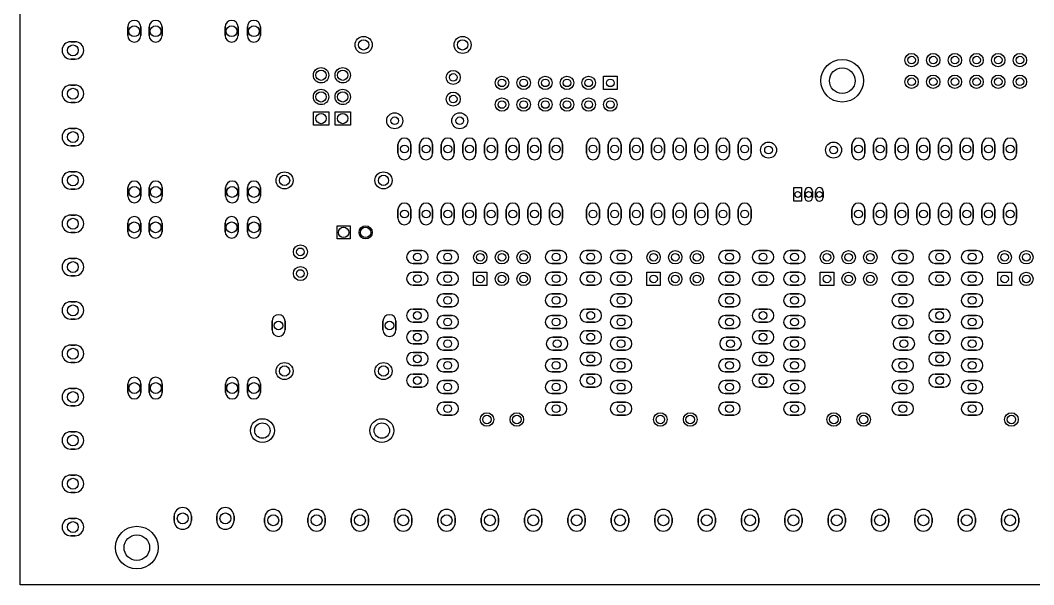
# Model space of a CAD drawing. Extents: x -6343 to 2043, y -501 to 4341.
# Drawn here: x -6343 to -1666, y -501 to 2104 of the extents above; entities that cross this region are included whole.
import ezdxf

# ---------------------------------------------------------------- set-up
doc = ezdxf.new("R2010")
doc.units = 9

msp = doc.modelspace()

# ---------------------------------------------------------------- linework, layer by layer
for points in [[(2042.913, -501.26), (-6342.914, -501.26), (-6342.914, 4341.26), (2042.913, 4341.26), (2042.913, -501.26)], [(-5847.174, 2073.189), (-5847.174, 2033.189)], [(-5787.174, 2073.189), (-5787.174, 2033.189)], [(-5748.184, 2073.189), (-5748.184, 2033.189)], [(-5688.184, 2073.189), (-5688.184, 2033.189)], [(-5397.484, 2073.189), (-5397.484, 2033.189)], [(-5337.484, 2073.189), (-5337.484, 2033.189)], [(-5295.024, 2073.189), (-5295.024, 2033.189)], [(-5235.024, 2073.189), (-5235.024, 2033.189)], [(-6090.004, 2004.999), (-6110.004, 2004.999)], [(-6090.004, 1924.999), (-6110.004, 1924.999)], [(-3589, 1784), (-3651, 1784), (-3651, 1846), (-3589, 1846)], [(-6090.004, 1804.999), (-6110.004, 1804.999)], [(-6090.004, 1724.999), (-6110.004, 1724.999)], [(-4990.433, 1619), (-4990.433, 1681), (-4919.567, 1681), (-4919.567, 1619)], [(-4890.433, 1619), (-4890.433, 1681), (-4819.567, 1681), (-4819.567, 1619)], [(-6090.004, 1604.999), (-6110.004, 1604.999)], [(-6090.004, 1524.999), (-6110.004, 1524.999)], [(-4600.004, 1489.999), (-4600.004, 1529.999)], [(-4540.004, 1489.999), (-4540.004, 1529.999)], [(-4500.004, 1489.999), (-4500.004, 1529.999)], [(-4440.004, 1489.999), (-4440.004, 1529.999)], [(-4400.004, 1489.999), (-4400.004, 1529.999)], [(-4340.004, 1489.999), (-4340.004, 1529.999)], [(-4300.004, 1489.999), (-4300.004, 1529.999)], [(-4240.004, 1489.999), (-4240.004, 1529.999)], [(-4200.004, 1489.999), (-4200.004, 1529.999)], [(-4140.004, 1489.999), (-4140.004, 1529.999)], [(-4100.004, 1489.999), (-4100.004, 1529.999)], [(-4040.004, 1489.999), (-4040.004, 1529.999)], [(-4000.004, 1489.999), (-4000.004, 1529.999)], [(-3940.004, 1489.999), (-3940.004, 1529.999)], [(-3900.004, 1489.999), (-3900.004, 1529.999)], [(-3840.004, 1489.999), (-3840.004, 1529.999)], [(-3730.004, 1489.999), (-3730.004, 1529.999)], [(-3670.004, 1489.999), (-3670.004, 1529.999)], [(-3630.004, 1489.999), (-3630.004, 1529.999)], [(-3570.004, 1489.999), (-3570.004, 1529.999)], [(-3530.004, 1489.999), (-3530.004, 1529.999)], [(-3470.004, 1489.999), (-3470.004, 1529.999)], [(-3430.004, 1489.999), (-3430.004, 1529.999)], [(-3370.004, 1489.999), (-3370.004, 1529.999)], [(-3330.004, 1489.999), (-3330.004, 1529.999)], [(-3270.004, 1489.999), (-3270.004, 1529.999)], [(-3230.004, 1489.999), (-3230.004, 1529.999)], [(-3170.004, 1489.999), (-3170.004, 1529.999)], [(-3130.004, 1489.999), (-3130.004, 1529.999)], [(-3070.004, 1489.999), (-3070.004, 1529.999)], [(-3030.004, 1489.999), (-3030.004, 1529.999)], [(-2970.004, 1489.999), (-2970.004, 1529.999)], [(-2505.004, 1489.999), (-2505.004, 1529.999)], [(-2445.004, 1489.999), (-2445.004, 1529.999)], [(-2405.004, 1489.999), (-2405.004, 1529.999)], [(-2345.004, 1489.999), (-2345.004, 1529.999)], [(-2305.004, 1489.999), (-2305.004, 1529.999)], [(-2245.004, 1489.999), (-2245.004, 1529.999)], [(-2205.004, 1489.999), (-2205.004, 1529.999)], [(-2145.004, 1489.999), (-2145.004, 1529.999)], [(-2105.004, 1489.999), (-2105.004, 1529.999)], [(-2045.004, 1489.999), (-2045.004, 1529.999)], [(-2005.004, 1489.999), (-2005.004, 1529.999)], [(-1945.004, 1489.999), (-1945.004, 1529.999)], [(-1905.004, 1489.999), (-1905.004, 1529.999)], [(-1845.004, 1489.999), (-1845.004, 1529.999)], [(-1805.004, 1489.999), (-1805.004, 1529.999)], [(-1745.004, 1489.999), (-1745.004, 1529.999)], [(-6090.004, 1404.999), (-6110.004, 1404.999)], [(-6090.004, 1324.999), (-6110.004, 1324.999)], [(-5846.454, 1331.579), (-5846.454, 1291.579)], [(-5786.454, 1331.579), (-5786.454, 1291.579)], [(-5747.554, 1331.579), (-5747.554, 1291.579)], [(-5687.554, 1331.579), (-5687.554, 1291.579)], [(-5395.144, 1331.579), (-5395.144, 1291.579)], [(-5335.144, 1331.579), (-5335.144, 1291.579)], [(-5295.024, 1331.579), (-5295.024, 1291.579)], [(-5235.024, 1331.579), (-5235.024, 1291.579)], [(-2772.716, 1331.496), (-2737.283, 1331.496), (-2737.283, 1268.504), (-2772.716, 1268.504)], [(-2722.7105, 1286.2195), (-2722.7105, 1313.7785)], [(-2687.2775, 1286.2195), (-2687.2775, 1313.7785)], [(-2672.7105, 1286.2195), (-2672.7105, 1313.7785)], [(-2637.2775, 1286.2195), (-2637.2775, 1313.7785)], [(-4600.004, 1189.999), (-4600.004, 1229.999)], [(-4540.004, 1189.999), (-4540.004, 1229.999)], [(-4500.004, 1189.999), (-4500.004, 1229.999)], [(-4440.004, 1189.999), (-4440.004, 1229.999)], [(-4400.004, 1189.999), (-4400.004, 1229.999)], [(-4340.004, 1189.999), (-4340.004, 1229.999)], [(-4300.004, 1189.999), (-4300.004, 1229.999)], [(-4240.004, 1189.999), (-4240.004, 1229.999)], [(-4200.004, 1189.999), (-4200.004, 1229.999)], [(-4140.004, 1189.999), (-4140.004, 1229.999)], [(-4100.004, 1189.999), (-4100.004, 1229.999)], [(-4040.004, 1189.999), (-4040.004, 1229.999)], [(-4000.004, 1189.999), (-4000.004, 1229.999)], [(-3940.004, 1189.999), (-3940.004, 1229.999)], [(-3900.004, 1189.999), (-3900.004, 1229.999)], [(-3840.004, 1189.999), (-3840.004, 1229.999)], [(-3730.004, 1189.999), (-3730.004, 1229.999)], [(-3670.004, 1189.999), (-3670.004, 1229.999)], [(-3630.004, 1189.999), (-3630.004, 1229.999)], [(-3570.004, 1189.999), (-3570.004, 1229.999)], [(-3530.004, 1189.999), (-3530.004, 1229.999)], [(-3470.004, 1189.999), (-3470.004, 1229.999)], [(-3430.004, 1189.999), (-3430.004, 1229.999)], [(-3370.004, 1189.999), (-3370.004, 1229.999)], [(-3330.004, 1189.999), (-3330.004, 1229.999)], [(-3270.004, 1189.999), (-3270.004, 1229.999)], [(-3230.004, 1189.999), (-3230.004, 1229.999)], [(-3170.004, 1189.999), (-3170.004, 1229.999)], [(-3130.004, 1189.999), (-3130.004, 1229.999)], [(-3070.004, 1189.999), (-3070.004, 1229.999)], [(-3030.004, 1189.999), (-3030.004, 1229.999)], [(-2970.004, 1189.999), (-2970.004, 1229.999)], [(-2505.004, 1189.999), (-2505.004, 1229.999)], [(-2445.004, 1189.999), (-2445.004, 1229.999)], [(-2405.004, 1189.999), (-2405.004, 1229.999)], [(-2345.004, 1189.999), (-2345.004, 1229.999)], [(-2305.004, 1189.999), (-2305.004, 1229.999)], [(-2245.004, 1189.999), (-2245.004, 1229.999)], [(-2205.004, 1189.999), (-2205.004, 1229.999)], [(-2145.004, 1189.999), (-2145.004, 1229.999)], [(-2105.004, 1189.999), (-2105.004, 1229.999)], [(-2045.004, 1189.999), (-2045.004, 1229.999)], [(-2005.004, 1189.999), (-2005.004, 1229.999)], [(-1945.004, 1189.999), (-1945.004, 1229.999)], [(-1905.004, 1189.999), (-1905.004, 1229.999)], [(-1845.004, 1189.999), (-1845.004, 1229.999)], [(-1805.004, 1189.999), (-1805.004, 1229.999)], [(-1745.004, 1189.999), (-1745.004, 1229.999)], [(-6090.004, 1204.999), (-6110.004, 1204.999)], [(-6090.004, 1124.999), (-6110.004, 1124.999)], [(-5847.174, 1168.189), (-5847.174, 1128.189)], [(-5787.174, 1168.189), (-5787.174, 1128.189)], [(-5748.184, 1168.189), (-5748.184, 1128.189)], [(-5688.184, 1168.189), (-5688.184, 1128.189)], [(-5397.484, 1168.189), (-5397.484, 1128.189)], [(-5337.484, 1168.189), (-5337.484, 1128.189)], [(-5295.024, 1168.189), (-5295.024, 1128.189)], [(-5235.024, 1168.189), (-5235.024, 1128.189)], [(-4881.3, 1155.5), (-4820.3, 1155.5), (-4820.3, 1094.5), (-4881.3, 1094.5)], [(-4490.394, 1041.299), (-4530.394, 1041.299)], [(-4350.394, 1041.299), (-4390.394, 1041.299)], [(-3850.394, 1041.299), (-3890.394, 1041.299)], [(-3690.394, 1041.299), (-3730.394, 1041.299)], [(-3550.394, 1041.299), (-3590.394, 1041.299)], [(-3050.394, 1041.299), (-3090.394, 1041.299)], [(-2895.394, 1041.299), (-2935.394, 1041.299)], [(-2750.394, 1041.299), (-2790.394, 1041.299)], [(-2250.394, 1041.299), (-2290.394, 1041.299)], [(-2080.394, 1041.299), (-2120.394, 1041.299)], [(-1930.394, 1041.299), (-1970.394, 1041.299)], [(-6090.004, 1004.999), (-6110.004, 1004.999)], [(-4490.394, 981.299), (-4530.394, 981.299)], [(-4490.394, 941.299), (-4530.394, 941.299)], [(-4350.394, 981.299), (-4390.394, 981.299)], [(-4350.394, 941.299), (-4390.394, 941.299)], [(-4251.394, 941), (-4189.394, 941), (-4189.394, 879), (-4251.394, 879)], [(-3850.394, 981.299), (-3890.394, 981.299)], [(-3850.394, 941.299), (-3890.394, 941.299)], [(-3690.394, 981.299), (-3730.394, 981.299)], [(-3690.394, 941.299), (-3730.394, 941.299)], [(-3550.394, 981.299), (-3590.394, 981.299)], [(-3550.394, 941.299), (-3590.394, 941.299)], [(-3451.394, 941), (-3389.394, 941), (-3389.394, 879), (-3451.394, 879)], [(-3050.394, 981.299), (-3090.394, 981.299)], [(-3050.394, 941.299), (-3090.394, 941.299)], [(-2895.394, 981.299), (-2935.394, 981.299)], [(-2895.394, 941.299), (-2935.394, 941.299)], [(-2750.394, 981.299), (-2790.394, 981.299)], [(-2750.394, 941.299), (-2790.394, 941.299)], [(-2651.394, 941), (-2589.394, 941), (-2589.394, 879), (-2651.394, 879)], [(-2250.394, 981.299), (-2290.394, 981.299)], [(-2250.394, 941.299), (-2290.394, 941.299)], [(-2080.394, 981.299), (-2120.394, 981.299)], [(-2080.394, 941.299), (-2120.394, 941.299)], [(-1930.394, 981.299), (-1970.394, 981.299)], [(-1930.394, 941.299), (-1970.394, 941.299)], [(-1831.394, 941), (-1769.394, 941), (-1769.394, 879), (-1831.394, 879)], [(-6090.004, 924.999), (-6110.004, 924.999)], [(-4490.394, 881.299), (-4530.394, 881.299)], [(-4350.394, 881.299), (-4390.394, 881.299)], [(-3850.394, 881.299), (-3890.394, 881.299)], [(-3690.394, 881.299), (-3730.394, 881.299)], [(-3550.394, 881.299), (-3590.394, 881.299)], [(-3050.394, 881.299), (-3090.394, 881.299)], [(-2895.394, 881.299), (-2935.394, 881.299)], [(-2750.394, 881.299), (-2790.394, 881.299)], [(-2250.394, 881.299), (-2290.394, 881.299)], [(-2080.394, 881.299), (-2120.394, 881.299)], [(-1930.394, 881.299), (-1970.394, 881.299)], [(-6090.004, 804.999), (-6110.004, 804.999)], [(-4350.394, 841.299), (-4390.394, 841.299)], [(-3850.394, 841.299), (-3890.394, 841.299)], [(-3550.394, 841.299), (-3590.394, 841.299)], [(-3050.394, 841.299), (-3090.394, 841.299)], [(-2750.394, 841.299), (-2790.394, 841.299)], [(-2250.394, 841.299), (-2290.394, 841.299)], [(-1930.394, 841.299), (-1970.394, 841.299)], [(-4490.394, 771.299), (-4530.394, 771.299)], [(-4350.394, 781.299), (-4390.394, 781.299)], [(-3850.394, 781.299), (-3890.394, 781.299)], [(-3690.394, 771.299), (-3730.394, 771.299)], [(-3550.394, 781.299), (-3590.394, 781.299)], [(-3050.394, 781.299), (-3090.394, 781.299)], [(-2895.394, 771.299), (-2935.394, 771.299)], [(-2750.394, 781.299), (-2790.394, 781.299)], [(-2250.394, 781.299), (-2290.394, 781.299)], [(-2080.394, 771.299), (-2120.394, 771.299)], [(-1930.394, 781.299), (-1970.394, 781.299)], [(-6090.004, 724.999), (-6110.004, 724.999)], [(-5180.904, 674.999), (-5180.904, 714.999)], [(-5120.904, 674.999), (-5120.904, 714.999)], [(-4669.094, 674.999), (-4669.094, 714.999)], [(-4609.094, 674.999), (-4609.094, 714.999)], [(-4490.394, 711.299), (-4530.394, 711.299)], [(-4350.394, 741.299), (-4390.394, 741.299)], [(-3850.394, 741.299), (-3890.394, 741.299)], [(-3690.394, 711.299), (-3730.394, 711.299)], [(-3550.394, 741.299), (-3590.394, 741.299)], [(-3050.394, 741.299), (-3090.394, 741.299)], [(-2895.394, 711.299), (-2935.394, 711.299)], [(-2750.394, 741.299), (-2790.394, 741.299)], [(-2250.394, 741.299), (-2290.394, 741.299)], [(-2080.394, 711.299), (-2120.394, 711.299)], [(-1930.394, 741.299), (-1970.394, 741.299)], [(-4490.394, 671.299), (-4530.394, 671.299)], [(-4350.394, 681.299), (-4390.394, 681.299)], [(-3850.394, 681.299), (-3890.394, 681.299)], [(-3690.394, 671.299), (-3730.394, 671.299)], [(-3550.394, 681.299), (-3590.394, 681.299)], [(-3050.394, 681.299), (-3090.394, 681.299)], [(-2895.394, 671.299), (-2935.394, 671.299)], [(-2750.394, 681.299), (-2790.394, 681.299)], [(-2250.394, 681.299), (-2290.394, 681.299)], [(-2080.394, 671.299), (-2120.394, 671.299)], [(-1930.394, 681.299), (-1970.394, 681.299)], [(-4490.394, 611.299), (-4530.394, 611.299)], [(-4350.394, 641.299), (-4390.394, 641.299)], [(-3845.394, 641.299), (-3885.394, 641.299)], [(-3690.394, 611.299), (-3730.394, 611.299)], [(-3550.394, 641.299), (-3590.394, 641.299)], [(-3045.394, 641.299), (-3085.394, 641.299)], [(-2895.394, 611.299), (-2935.394, 611.299)], [(-2750.394, 641.299), (-2790.394, 641.299)], [(-2245.394, 641.299), (-2285.394, 641.299)], [(-2080.394, 611.299), (-2120.394, 611.299)], [(-1930.394, 641.299), (-1970.394, 641.299)], [(-6090.004, 604.999), (-6110.004, 604.999)], [(-4490.394, 571.299), (-4530.394, 571.299)], [(-4350.394, 581.299), (-4390.394, 581.299)], [(-3845.394, 581.299), (-3885.394, 581.299)], [(-3690.394, 571.299), (-3730.394, 571.299)], [(-3550.394, 581.299), (-3590.394, 581.299)], [(-3045.394, 581.299), (-3085.394, 581.299)], [(-2895.394, 571.299), (-2935.394, 571.299)], [(-2750.394, 581.299), (-2790.394, 581.299)], [(-2245.394, 581.299), (-2285.394, 581.299)], [(-2080.394, 571.299), (-2120.394, 571.299)], [(-1930.394, 581.299), (-1970.394, 581.299)], [(-6090.004, 524.999), (-6110.004, 524.999)], [(-4350.394, 541.299), (-4390.394, 541.299)], [(-3850.394, 541.299), (-3890.394, 541.299)], [(-3550.394, 541.299), (-3590.394, 541.299)], [(-3050.394, 541.299), (-3090.394, 541.299)], [(-2750.394, 541.299), (-2790.394, 541.299)], [(-2250.394, 541.299), (-2290.394, 541.299)], [(-1930.394, 541.299), (-1970.394, 541.299)], [(-4490.394, 511.299), (-4530.394, 511.299)], [(-4490.394, 471.299), (-4530.394, 471.299)], [(-4350.394, 481.299), (-4390.394, 481.299)], [(-3850.394, 481.299), (-3890.394, 481.299)], [(-3690.394, 511.299), (-3730.394, 511.299)], [(-3690.394, 471.299), (-3730.394, 471.299)], [(-3550.394, 481.299), (-3590.394, 481.299)], [(-3050.394, 481.299), (-3090.394, 481.299)], [(-2895.394, 511.299), (-2935.394, 511.299)], [(-2895.394, 471.299), (-2935.394, 471.299)], [(-2750.394, 481.299), (-2790.394, 481.299)], [(-2250.394, 481.299), (-2290.394, 481.299)], [(-2080.394, 511.299), (-2120.394, 511.299)], [(-2080.394, 471.299), (-2120.394, 471.299)], [(-1930.394, 481.299), (-1970.394, 481.299)], [(-5846.454, 426.579), (-5846.454, 386.579)], [(-5786.454, 426.579), (-5786.454, 386.579)], [(-5747.554, 426.579), (-5747.554, 386.579)], [(-5687.554, 426.579), (-5687.554, 386.579)], [(-5395.144, 426.579), (-5395.144, 386.579)], [(-5335.144, 426.579), (-5335.144, 386.579)], [(-5295.024, 426.579), (-5295.024, 386.579)], [(-5235.024, 426.579), (-5235.024, 386.579)], [(-4350.394, 441.299), (-4390.394, 441.299)], [(-3850.394, 441.299), (-3890.394, 441.299)], [(-3550.394, 441.299), (-3590.394, 441.299)], [(-3050.394, 441.299), (-3090.394, 441.299)], [(-2750.394, 441.299), (-2790.394, 441.299)], [(-2250.394, 441.299), (-2290.394, 441.299)], [(-1930.394, 441.299), (-1970.394, 441.299)], [(-6090.004, 404.999), (-6110.004, 404.999)], [(-4490.394, 411.299), (-4530.394, 411.299)], [(-4350.394, 381.299), (-4390.394, 381.299)], [(-3850.394, 381.299), (-3890.394, 381.299)], [(-3690.394, 411.299), (-3730.394, 411.299)], [(-3550.394, 381.299), (-3590.394, 381.299)], [(-3050.394, 381.299), (-3090.394, 381.299)], [(-2895.394, 411.299), (-2935.394, 411.299)], [(-2750.394, 381.299), (-2790.394, 381.299)], [(-2250.394, 381.299), (-2290.394, 381.299)], [(-2080.394, 411.299), (-2120.394, 411.299)], [(-1930.394, 381.299), (-1970.394, 381.299)], [(-4350.394, 341.299), (-4390.394, 341.299)], [(-3850.394, 341.299), (-3890.394, 341.299)], [(-3550.394, 341.299), (-3590.394, 341.299)], [(-3050.394, 341.299), (-3090.394, 341.299)], [(-2750.394, 341.299), (-2790.394, 341.299)], [(-2250.394, 341.299), (-2290.394, 341.299)], [(-1930.394, 341.299), (-1970.394, 341.299)], [(-6090.004, 324.999), (-6110.004, 324.999)], [(-4350.394, 281.299), (-4390.394, 281.299)], [(-3850.394, 281.299), (-3890.394, 281.299)], [(-3550.394, 281.299), (-3590.394, 281.299)], [(-3050.394, 281.299), (-3090.394, 281.299)], [(-2750.394, 281.299), (-2790.394, 281.299)], [(-2250.394, 281.299), (-2290.394, 281.299)], [(-1930.394, 281.299), (-1970.394, 281.299)], [(-6090.004, 204.999), (-6110.004, 204.999)], [(-6090.004, 124.999), (-6110.004, 124.999)], [(-6090.004, 4.999), (-6110.004, 4.999)], [(-6090.004, -75.001), (-6110.004, -75.001)], [(-5633.424, -205.001), (-5633.424, -185.001)], [(-5553.424, -205.001), (-5553.424, -185.001)], [(-5436.574, -205.001), (-5436.574, -185.001)], [(-5356.574, -205.001), (-5356.574, -185.001)], [(-6090.004, -195.001), (-6110.004, -195.001)], [(-5215.394, -193.701), (-5215.394, -213.701)], [(-5135.394, -193.701), (-5135.394, -213.701)], [(-5015.394, -193.701), (-5015.394, -213.701)], [(-4935.394, -193.701), (-4935.394, -213.701)], [(-4815.394, -193.701), (-4815.394, -213.701)], [(-4735.394, -193.701), (-4735.394, -213.701)], [(-4615.394, -193.701), (-4615.394, -213.701)], [(-4535.394, -193.701), (-4535.394, -213.701)], [(-4415.394, -193.701), (-4415.394, -213.701)], [(-4335.394, -193.701), (-4335.394, -213.701)], [(-4215.394, -193.701), (-4215.394, -213.701)], [(-4135.394, -193.701), (-4135.394, -213.701)], [(-4015.394, -193.701), (-4015.394, -213.701)], [(-3935.394, -193.701), (-3935.394, -213.701)], [(-3815.394, -193.701), (-3815.394, -213.701)], [(-3735.394, -193.701), (-3735.394, -213.701)], [(-3615.394, -193.701), (-3615.394, -213.701)], [(-3535.394, -193.701), (-3535.394, -213.701)], [(-3415.394, -193.701), (-3415.394, -213.701)], [(-3335.394, -193.701), (-3335.394, -213.701)], [(-3215.394, -193.701), (-3215.394, -213.701)], [(-3135.394, -193.701), (-3135.394, -213.701)], [(-3015.394, -193.701), (-3015.394, -213.701)], [(-2935.394, -193.701), (-2935.394, -213.701)], [(-2815.394, -193.701), (-2815.394, -213.701)], [(-2735.394, -193.701), (-2735.394, -213.701)], [(-2615.394, -193.701), (-2615.394, -213.701)], [(-2535.394, -193.701), (-2535.394, -213.701)], [(-2415.394, -193.701), (-2415.394, -213.701)], [(-2335.394, -193.701), (-2335.394, -213.701)], [(-2215.394, -193.701), (-2215.394, -213.701)], [(-2135.394, -193.701), (-2135.394, -213.701)], [(-2015.394, -193.701), (-2015.394, -213.701)], [(-1935.394, -193.701), (-1935.394, -213.701)], [(-1815.394, -193.701), (-1815.394, -213.701)], [(-1735.394, -193.701), (-1735.394, -213.701)], [(-6090.004, -275.001), (-6110.004, -275.001)]]:
    msp.add_lwpolyline(points, close=True)
for centre, radius in [((-5817.166, 2053.189), 25), ((-5718.181, 2053.189), 25), ((-5367.482, 2053.189), 25), ((-5265.017, 2053.189), 25), ((-4758.344, 1989.999), 39.37), ((-4758.34, 1989.999), 23.622), ((-4301.644, 1989.999), 39.37), ((-4301.648, 1989.999), 23.622), ((-6100, 1965), 25), ((-2550.004, 1824.999), 98.425), ((-2230.004, 1919.999), 31), ((-2230, 1920), 17.5), ((-2130.004, 1919.999), 31), ((-2130, 1920), 17.5), ((-2030.004, 1919.999), 31), ((-2030, 1920), 17.5), ((-1930.004, 1919.999), 31), ((-1930, 1920), 17.5), ((-1830.004, 1919.999), 31), ((-1830, 1920), 17.5), ((-1730.004, 1919.999), 31), ((-1730, 1920), 17.5), ((-4955.004, 1849.999), 35.433), ((-4955, 1850), 23.622), ((-4855.004, 1849.999), 35.433), ((-4855, 1850), 23.622), ((-4345.004, 1839.999), 32.5), ((-2549.984, 1825.004), 59.055), ((-4345, 1840), 17.717), ((-4120.004, 1814.999), 31), ((-4120, 1815), 17.5), ((-4020.004, 1814.999), 31), ((-4020, 1815), 17.5), ((-3920.004, 1814.999), 31), ((-3920, 1815), 17.5), ((-3820.004, 1814.999), 31), ((-3820, 1815), 17.5), ((-3720.004, 1814.999), 31), ((-3720, 1815), 17.5), ((-3620, 1815), 17.5), ((-2230.004, 1819.999), 31), ((-2230, 1820), 17.5), ((-2130.004, 1819.999), 31), ((-2130, 1820), 17.5), ((-2030.004, 1819.999), 31), ((-2030, 1820), 17.5), ((-1930.004, 1819.999), 31), ((-1930, 1820), 17.5), ((-1830.004, 1819.999), 31), ((-1830, 1820), 17.5), ((-1730.004, 1819.999), 31), ((-1730, 1820), 17.5), ((-6100, 1765), 25), ((-4955.004, 1749.999), 35.433), ((-4855.004, 1749.999), 35.433), ((-4955, 1750), 23.622), ((-4855, 1750), 23.622), ((-4345.004, 1739.999), 32.5), ((-4345, 1740), 17.717), ((-4120.004, 1714.999), 31), ((-4120, 1715), 17.5), ((-4020.004, 1714.999), 31), ((-4020, 1715), 17.5), ((-3920.004, 1714.999), 31), ((-3920, 1715), 17.5), ((-3820.004, 1714.999), 31), ((-3820, 1715), 17.5), ((-3720.004, 1714.999), 31), ((-3720, 1715), 17.5), ((-3620.004, 1714.999), 31), ((-3620, 1715), 17.5), ((-4955, 1650), 23.622), ((-4855, 1650), 23.622), ((-4615.004, 1639.999), 37), ((-4615, 1640), 17.7), ((-4315.004, 1639.999), 37), ((-4315, 1640), 17.7), ((-6100, 1565), 25), ((-4570.003, 1510.001), 18), ((-4470.003, 1510.001), 18), ((-4370.003, 1510.001), 18), ((-4270.003, 1510.001), 18), ((-4170.003, 1510.001), 18), ((-4070.003, 1510.001), 18), ((-3970.003, 1510.001), 18), ((-3870.003, 1510.001), 18), ((-3700.003, 1510.001), 18), ((-3600.003, 1510.001), 18), ((-3500.003, 1510.001), 18), ((-3400.003, 1510.001), 18), ((-3300.003, 1510.001), 18), ((-3200.003, 1510.001), 18), ((-3100.003, 1510.001), 18), ((-3000.003, 1510.001), 18), ((-2889.994, 1504.999), 37), ((-2890, 1505), 17.7), ((-2589.994, 1504.999), 37), ((-2590, 1505), 17.7), ((-2475.003, 1510.001), 18), ((-2375.003, 1510.001), 18), ((-2275.003, 1510.001), 18), ((-2175.003, 1510.001), 18), ((-2075.003, 1510.001), 18), ((-1975.003, 1510.001), 18), ((-1875.003, 1510.001), 18), ((-1775.003, 1510.001), 18), ((-5123.344, 1364.999), 39.37), ((-4666.644, 1364.999), 39.37), ((-6100, 1365), 25), ((-5123.34, 1364.999), 23.622), ((-4666.648, 1364.999), 23.622), ((-5816.454, 1311.577), 25), ((-5717.552, 1311.577), 25), ((-5365.142, 1311.577), 25), ((-5265.017, 1311.577), 25), ((-2755, 1300), 13.78), ((-2705, 1300), 13.78), ((-2655, 1300), 13.78), ((-4570.003, 1210.001), 18), ((-4470.003, 1210.001), 18), ((-4370.003, 1210.001), 18), ((-4270.003, 1210.001), 18), ((-4170.003, 1210.001), 18), ((-4070.003, 1210.001), 18), ((-3970.003, 1210.001), 18), ((-3870.003, 1210.001), 18), ((-3700.003, 1210.001), 18), ((-3600.003, 1210.001), 18), ((-3500.003, 1210.001), 18), ((-3400.003, 1210.001), 18), ((-3300.003, 1210.001), 18), ((-3200.003, 1210.001), 18), ((-3100.003, 1210.001), 18), ((-3000.003, 1210.001), 18), ((-2475.003, 1210.001), 18), ((-2375.003, 1210.001), 18), ((-2275.003, 1210.001), 18), ((-2175.003, 1210.001), 18), ((-2075.003, 1210.001), 18), ((-1975.003, 1210.001), 18), ((-1875.003, 1210.001), 18), ((-1775.003, 1210.001), 18), ((-6100, 1165), 25), ((-5817.166, 1148.189), 25), ((-5718.181, 1148.189), 25), ((-5367.482, 1148.189), 25), ((-5265.017, 1148.189), 25), ((-4850.8, 1125), 24), ((-4749.204, 1124.999), 30.5), ((-4749.2, 1125), 24), ((-5050.004, 1034.999), 32.5), ((-5050, 1035), 17.717), ((-4370.394, 1011.299), 18), ((-4220.394, 1009.999), 31), ((-4120.394, 1009.999), 31), ((-4020.394, 1009.999), 31), ((-3870.394, 1011.299), 18), ((-3570.394, 1011.299), 18), ((-3420.394, 1009.999), 31), ((-3320.394, 1009.999), 31), ((-3220.394, 1009.999), 31), ((-3070.394, 1011.299), 18), ((-2770.394, 1011.299), 18), ((-2620.394, 1009.999), 31), ((-2520.394, 1009.999), 31), ((-2420.394, 1009.999), 31), ((-2270.394, 1011.299), 18), ((-1950.394, 1011.299), 18), ((-1800.394, 1009.999), 31), ((-1700.394, 1009.999), 31), ((-6100, 965), 25), ((-4510.394, 1011.299), 17.5), ((-4220.394, 1010), 17.5), ((-4120.394, 1010), 17.5), ((-4020.394, 1010), 17.5), ((-3710.394, 1011.299), 17.5), ((-3420.394, 1010), 17.5), ((-3320.394, 1010), 17.5), ((-3220.394, 1010), 17.5), ((-2915.394, 1011.299), 17.5), ((-2620.394, 1010), 17.5), ((-2520.394, 1010), 17.5), ((-2420.394, 1010), 17.5), ((-2100.394, 1011.299), 17.5), ((-1800.394, 1010), 17.5), ((-1700.394, 1010), 17.5), ((-5050.004, 934.999), 32.5), ((-5050, 935), 17.717), ((-4120.394, 909.999), 31), ((-4020.394, 909.999), 31), ((-3320.394, 909.999), 31), ((-3220.394, 909.999), 31), ((-2520.394, 909.999), 31), ((-2420.394, 909.999), 31), ((-1700.394, 909.999), 31), ((-4510.394, 911.299), 17.5), ((-4370.394, 911.299), 18), ((-4220.394, 910), 17.5), ((-4120.394, 910), 17.5), ((-4020.394, 910), 17.5), ((-3870.394, 911.299), 18), ((-3710.394, 911.299), 17.5), ((-3570.394, 911.299), 18), ((-3420.394, 910), 17.5), ((-3320.394, 910), 17.5), ((-3220.394, 910), 17.5), ((-3070.394, 911.299), 18), ((-2915.394, 911.299), 17.5), ((-2770.394, 911.299), 18), ((-2620.394, 910), 17.5), ((-2520.394, 910), 17.5), ((-2420.394, 910), 17.5), ((-2270.394, 911.299), 18), ((-2100.394, 911.299), 17.5), ((-1950.394, 911.299), 18), ((-1800.394, 910), 17.5), ((-1700.394, 910), 17.5), ((-4370.394, 811.299), 18), ((-3870.394, 811.299), 18), ((-3570.394, 811.299), 18), ((-3070.394, 811.299), 18), ((-2770.394, 811.299), 18), ((-2270.394, 811.299), 18), ((-1950.394, 811.299), 18), ((-6100, 764.992), 25), ((-4510.394, 741.299), 18), ((-3710.394, 741.299), 18), ((-2915.394, 741.299), 18), ((-2100.394, 741.299), 18), ((-5150.905, 695), 20), ((-4639.095, 695), 20), ((-4370.394, 711.299), 18), ((-3870.394, 711.299), 18), ((-3570.394, 711.299), 18), ((-3070.394, 711.299), 18), ((-2770.394, 711.299), 18), ((-2270.394, 711.299), 18), ((-1950.394, 711.299), 18), ((-4510.394, 641.299), 18), ((-3710.394, 641.299), 18), ((-2915.394, 641.299), 18), ((-2100.394, 641.299), 18), ((-4370.394, 611.299), 18), ((-3865.394, 611.299), 18), ((-3570.394, 611.299), 18), ((-3065.394, 611.299), 18), ((-2770.394, 611.299), 18), ((-2265.394, 611.299), 18), ((-1950.394, 611.299), 18), ((-6100, 564.992), 25), ((-5123.344, 484.999), 39.37), ((-4666.644, 484.999), 39.37), ((-4510.394, 541.299), 18), ((-4370.394, 511.299), 18), ((-3870.394, 511.299), 18), ((-3710.394, 541.299), 18), ((-3570.394, 511.299), 18), ((-3070.394, 511.299), 18), ((-2915.394, 541.299), 18), ((-2770.394, 511.299), 18), ((-2270.394, 511.299), 18), ((-2100.394, 541.299), 18), ((-1950.394, 511.299), 18), ((-5123.34, 484.999), 23.622), ((-4666.648, 484.999), 23.622), ((-5816.454, 406.577), 25), ((-5717.552, 406.577), 25), ((-5365.142, 406.577), 25), ((-5265.017, 406.577), 25), ((-4510.394, 441.299), 18), ((-4370.394, 411.299), 18), ((-3870.394, 411.299), 18), ((-3710.394, 441.299), 18), ((-3570.394, 411.299), 18), ((-3070.394, 411.299), 18), ((-2915.394, 441.299), 18), ((-2770.394, 411.299), 18), ((-2270.394, 411.299), 18), ((-2100.394, 441.299), 18), ((-1950.394, 411.299), 18), ((-6100, 364.992), 25), ((-4370.394, 311.299), 18), ((-3870.394, 311.299), 18), ((-3570.394, 311.299), 18), ((-3070.394, 311.299), 18), ((-2770.394, 311.299), 18), ((-2270.394, 311.299), 18), ((-1950.394, 311.299), 18), ((-4189.294, 261.299), 31.496), ((-4189.294, 261.299), 19.685), ((-4051.494, 261.299), 31.496), ((-4051.494, 261.299), 19.685), ((-3389.294, 261.299), 31.496), ((-3389.294, 261.299), 19.685), ((-3251.494, 261.299), 31.496), ((-3251.494, 261.299), 19.685), ((-2588.904, 261.299), 31.496), ((-2588.9, 261.299), 19.685), ((-2451.104, 261.299), 31.496), ((-2451.1, 261.299), 19.685), ((-1769.294, 261.299), 31.496), ((-1769.294, 261.299), 19.685), ((-5225.594, 209.999), 55.118), ((-5225.583, 210), 35.433), ((-4674.414, 209.999), 55.118), ((-4674.417, 210), 35.433), ((-6100, 164.995), 25), ((-6100, -35.005), 25), ((-5593.42, -195), 25), ((-5396.57, -195), 25), ((-5175.39, -203.7), 25), ((-4975.39, -203.7), 25), ((-4775.39, -203.7), 25), ((-4575.39, -203.7), 25), ((-4375.39, -203.7), 25), ((-4175.39, -203.7), 25), ((-3975.39, -203.7), 25), ((-3775.39, -203.7), 25), ((-3575.39, -203.7), 25), ((-3375.39, -203.7), 25), ((-3175.39, -203.7), 25), ((-2975.39, -203.7), 25), ((-2775.39, -203.7), 25), ((-2575.39, -203.7), 25), ((-2375.39, -203.7), 25), ((-2175.39, -203.7), 25), ((-1975.39, -203.7), 25), ((-1775.39, -203.7), 25), ((-6100, -235.005), 25), ((-5805.004, -330.001), 98.425), ((-5804.98, -329.996), 59.055)]:
    msp.add_circle(centre, radius)
for centre, radius, start, end in [((-5817.174, 2073.189), 30, 360, 180), ((-5718.184, 2073.189), 30, 360, 180), ((-5367.484, 2073.189), 30, 360, 180), ((-5265.024, 2073.189), 30, 360, 180), ((-5817.174, 2033.189), 30, 180, 360), ((-5718.184, 2033.189), 30, 180, 360), ((-5367.484, 2033.189), 30, 180, 360), ((-5265.024, 2033.189), 30, 180, 360), ((-6110.004, 1964.999), 40, 90, 270), ((-6090.004, 1964.999), 40, 270, 90), ((-6110.004, 1764.999), 40, 90, 270), ((-6090.004, 1764.999), 40, 270, 90), ((-6110.004, 1564.999), 40, 90, 270), ((-6090.004, 1564.999), 40, 270, 90), ((-4570.004, 1529.999), 30, 360, 540), ((-4470.004, 1529.999), 30, 360, 540), ((-4370.004, 1529.999), 30, 360, 540), ((-4270.004, 1529.999), 30, 360, 540), ((-4170.004, 1529.999), 30, 360, 540), ((-4070.004, 1529.999), 30, 360, 540), ((-3970.004, 1529.999), 30, 360, 540), ((-3870.004, 1529.999), 30, 360, 540), ((-3700.004, 1529.999), 30, 360, 540), ((-3600.004, 1529.999), 30, 360, 540), ((-3500.004, 1529.999), 30, 360, 540), ((-3400.004, 1529.999), 30, 360, 540), ((-3300.004, 1529.999), 30, 360, 540), ((-3200.004, 1529.999), 30, 360, 540), ((-3100.004, 1529.999), 30, 360, 540), ((-3000.004, 1529.999), 30, 360, 540), ((-2475.004, 1529.999), 30, 360, 540), ((-2375.004, 1529.999), 30, 360, 540), ((-2275.004, 1529.999), 30, 360, 540), ((-2175.004, 1529.999), 30, 360, 540), ((-2075.004, 1529.999), 30, 360, 540), ((-1975.004, 1529.999), 30, 360, 540), ((-1875.004, 1529.999), 30, 360, 540), ((-1775.004, 1529.999), 30, 360, 540), ((-4570.004, 1489.999), 30, 540, 360), ((-4470.004, 1489.999), 30, 540, 360), ((-4370.004, 1489.999), 30, 540, 360), ((-4270.004, 1489.999), 30, 540, 360), ((-4170.004, 1489.999), 30, 540, 360), ((-4070.004, 1489.999), 30, 540, 360), ((-3970.004, 1489.999), 30, 540, 360), ((-3870.004, 1489.999), 30, 540, 360), ((-3700.004, 1489.999), 30, 540, 360), ((-3600.004, 1489.999), 30, 540, 360), ((-3500.004, 1489.999), 30, 540, 360), ((-3400.004, 1489.999), 30, 540, 360), ((-3300.004, 1489.999), 30, 540, 360), ((-3200.004, 1489.999), 30, 540, 360), ((-3100.004, 1489.999), 30, 540, 360), ((-3000.004, 1489.999), 30, 540, 360), ((-2475.004, 1489.999), 30, 540, 360), ((-2375.004, 1489.999), 30, 540, 360), ((-2275.004, 1489.999), 30, 540, 360), ((-2175.004, 1489.999), 30, 540, 360), ((-2075.004, 1489.999), 30, 540, 360), ((-1975.004, 1489.999), 30, 540, 360), ((-1875.004, 1489.999), 30, 540, 360), ((-1775.004, 1489.999), 30, 540, 360), ((-6110.004, 1364.999), 40, 90, 270), ((-6090.004, 1364.999), 40, 270, 90), ((-5816.454, 1331.579), 30, 360, 180), ((-5717.554, 1331.579), 30, 360, 180), ((-5365.144, 1331.579), 30, 360, 180), ((-5265.024, 1331.579), 30, 360, 180), ((-2704.994, 1313.7785), 17.7165, 0, 180), ((-2654.994, 1313.7785), 17.7165, 0, 180), ((-5816.454, 1291.579), 30, 180, 360), ((-5717.554, 1291.579), 30, 180, 360), ((-5365.144, 1291.579), 30, 180, 360), ((-5265.024, 1291.579), 30, 180, 360), ((-2704.994, 1286.2195), 17.7165, 180, 0), ((-2654.994, 1286.2195), 17.7165, 180, 0), ((-4570.004, 1229.999), 30, 360, 540), ((-4470.004, 1229.999), 30, 360, 540), ((-4370.004, 1229.999), 30, 360, 540), ((-4270.004, 1229.999), 30, 360, 540), ((-4170.004, 1229.999), 30, 360, 540), ((-4070.004, 1229.999), 30, 360, 540), ((-3970.004, 1229.999), 30, 360, 540), ((-3870.004, 1229.999), 30, 360, 540), ((-3700.004, 1229.999), 30, 360, 540), ((-3600.004, 1229.999), 30, 360, 540), ((-3500.004, 1229.999), 30, 360, 540), ((-3400.004, 1229.999), 30, 360, 540), ((-3300.004, 1229.999), 30, 360, 540), ((-3200.004, 1229.999), 30, 360, 540), ((-3100.004, 1229.999), 30, 360, 540), ((-3000.004, 1229.999), 30, 360, 540), ((-2475.004, 1229.999), 30, 360, 540), ((-2375.004, 1229.999), 30, 360, 540), ((-2275.004, 1229.999), 30, 360, 540), ((-2175.004, 1229.999), 30, 360, 540), ((-2075.004, 1229.999), 30, 360, 540), ((-1975.004, 1229.999), 30, 360, 540), ((-1875.004, 1229.999), 30, 360, 540), ((-1775.004, 1229.999), 30, 360, 540), ((-6110.004, 1164.999), 40, 90, 270), ((-6090.004, 1164.999), 40, 270, 90), ((-5817.174, 1168.189), 30, 360, 180), ((-5718.184, 1168.189), 30, 360, 180), ((-5367.484, 1168.189), 30, 360, 180), ((-5265.024, 1168.189), 30, 360, 180), ((-4570.004, 1189.999), 30, 540, 360), ((-4470.004, 1189.999), 30, 540, 360), ((-4370.004, 1189.999), 30, 540, 360), ((-4270.004, 1189.999), 30, 540, 360), ((-4170.004, 1189.999), 30, 540, 360), ((-4070.004, 1189.999), 30, 540, 360), ((-3970.004, 1189.999), 30, 540, 360), ((-3870.004, 1189.999), 30, 540, 360), ((-3700.004, 1189.999), 30, 540, 360), ((-3600.004, 1189.999), 30, 540, 360), ((-3500.004, 1189.999), 30, 540, 360), ((-3400.004, 1189.999), 30, 540, 360), ((-3300.004, 1189.999), 30, 540, 360), ((-3200.004, 1189.999), 30, 540, 360), ((-3100.004, 1189.999), 30, 540, 360), ((-3000.004, 1189.999), 30, 540, 360), ((-2475.004, 1189.999), 30, 540, 360), ((-2375.004, 1189.999), 30, 540, 360), ((-2275.004, 1189.999), 30, 540, 360), ((-2175.004, 1189.999), 30, 540, 360), ((-2075.004, 1189.999), 30, 540, 360), ((-1975.004, 1189.999), 30, 540, 360), ((-1875.004, 1189.999), 30, 540, 360), ((-1775.004, 1189.999), 30, 540, 360), ((-5817.174, 1128.189), 30, 180, 360), ((-5718.184, 1128.189), 30, 180, 360), ((-5367.484, 1128.189), 30, 180, 360), ((-5265.024, 1128.189), 30, 180, 360), ((-4530.394, 1011.299), 30, 90, 270), ((-4490.394, 1011.299), 30, 270, 90), ((-4390.394, 1011.299), 30, 90, 270), ((-4350.394, 1011.299), 30, 270, 90), ((-3890.394, 1011.299), 30, 90, 270), ((-3850.394, 1011.299), 30, 270, 90), ((-3730.394, 1011.299), 30, 90, 270), ((-3690.394, 1011.299), 30, 270, 90), ((-3590.394, 1011.299), 30, 90, 270), ((-3550.394, 1011.299), 30, 270, 90), ((-3090.394, 1011.299), 30, 90, 270), ((-3050.394, 1011.299), 30, 270, 90), ((-2935.394, 1011.299), 30, 90, 270), ((-2895.394, 1011.299), 30, 270, 90), ((-2790.394, 1011.299), 30, 90, 270), ((-2750.394, 1011.299), 30, 270, 90), ((-2290.394, 1011.299), 30, 90, 270), ((-2250.394, 1011.299), 30, 270, 90), ((-2120.394, 1011.299), 30, 90, 270), ((-2080.394, 1011.299), 30, 270, 90), ((-1970.394, 1011.299), 30, 90, 270), ((-1930.394, 1011.299), 30, 270, 90), ((-6110.004, 964.999), 40, 90, 270), ((-6090.004, 964.999), 40, 270, 90), ((-4530.394, 911.299), 30, 90, 270), ((-4490.394, 911.299), 30, 270, 90), ((-4390.394, 911.299), 30, 90, 270), ((-4350.394, 911.299), 30, 270, 90), ((-3890.394, 911.299), 30, 90, 270), ((-3850.394, 911.299), 30, 270, 90), ((-3730.394, 911.299), 30, 90, 270), ((-3690.394, 911.299), 30, 270, 90), ((-3590.394, 911.299), 30, 90, 270), ((-3550.394, 911.299), 30, 270, 90), ((-3090.394, 911.299), 30, 90, 270), ((-3050.394, 911.299), 30, 270, 90), ((-2935.394, 911.299), 30, 90, 270), ((-2895.394, 911.299), 30, 270, 90), ((-2790.394, 911.299), 30, 90, 270), ((-2750.394, 911.299), 30, 270, 90), ((-2290.394, 911.299), 30, 90, 270), ((-2250.394, 911.299), 30, 270, 90), ((-2120.394, 911.299), 30, 90, 270), ((-2080.394, 911.299), 30, 270, 90), ((-1970.394, 911.299), 30, 90, 270), ((-1930.394, 911.299), 30, 270, 90), ((-6110.004, 764.999), 40, 90, 270), ((-6090.004, 764.999), 40, 270, 90), ((-4390.394, 811.299), 30, 90, 270), ((-4350.394, 811.299), 30, 270, 90), ((-3890.394, 811.299), 30, 90, 270), ((-3850.394, 811.299), 30, 270, 90), ((-3590.394, 811.299), 30, 90, 270), ((-3550.394, 811.299), 30, 270, 90), ((-3090.394, 811.299), 30, 90, 270), ((-3050.394, 811.299), 30, 270, 90), ((-2790.394, 811.299), 30, 90, 270), ((-2750.394, 811.299), 30, 270, 90), ((-2290.394, 811.299), 30, 90, 270), ((-2250.394, 811.299), 30, 270, 90), ((-1970.394, 811.299), 30, 90, 270), ((-1930.394, 811.299), 30, 270, 90), ((-4530.394, 741.299), 30, 90, 270), ((-4490.394, 741.299), 30, 270, 90), ((-3730.394, 741.299), 30, 90, 270), ((-3690.394, 741.299), 30, 270, 90), ((-2935.394, 741.299), 30, 90, 270), ((-2895.394, 741.299), 30, 270, 90), ((-2120.394, 741.299), 30, 90, 270), ((-2080.394, 741.299), 30, 270, 90), ((-5150.904, 714.999), 30, 0, 180), ((-4639.094, 714.999), 30, 0, 180), ((-4390.394, 711.299), 30, 90, 270), ((-4350.394, 711.299), 30, 270, 90), ((-3890.394, 711.299), 30, 90, 270), ((-3850.394, 711.299), 30, 270, 90), ((-3590.394, 711.299), 30, 90, 270), ((-3550.394, 711.299), 30, 270, 90), ((-3090.394, 711.299), 30, 90, 270), ((-3050.394, 711.299), 30, 270, 90), ((-2790.394, 711.299), 30, 90, 270), ((-2750.394, 711.299), 30, 270, 90), ((-2290.394, 711.299), 30, 90, 270), ((-2250.394, 711.299), 30, 270, 90), ((-1970.394, 711.299), 30, 90, 270), ((-1930.394, 711.299), 30, 270, 90), ((-5150.904, 674.999), 30, 180, 0), ((-4639.094, 674.999), 30, 180, 0), ((-4530.394, 641.299), 30, 90, 270), ((-4490.394, 641.299), 30, 270, 90), ((-3730.394, 641.299), 30, 90, 270), ((-3690.394, 641.299), 30, 270, 90), ((-2935.394, 641.299), 30, 90, 270), ((-2895.394, 641.299), 30, 270, 90), ((-2120.394, 641.299), 30, 90, 270), ((-2080.394, 641.299), 30, 270, 90), ((-4390.394, 611.299), 30, 90, 270), ((-4350.394, 611.299), 30, 270, 90), ((-3885.394, 611.299), 30, 90, 270), ((-3845.394, 611.299), 30, 270, 90), ((-3590.394, 611.299), 30, 90, 270), ((-3550.394, 611.299), 30, 270, 90), ((-3085.394, 611.299), 30, 90, 270), ((-3045.394, 611.299), 30, 270, 90), ((-2790.394, 611.299), 30, 90, 270), ((-2750.394, 611.299), 30, 270, 90), ((-2285.394, 611.299), 30, 90, 270), ((-2245.394, 611.299), 30, 270, 90), ((-1970.394, 611.299), 30, 90, 270), ((-1930.394, 611.299), 30, 270, 90), ((-6110.004, 564.999), 40, 90, 270), ((-6090.004, 564.999), 40, 270, 90), ((-4530.394, 541.299), 30, 90, 270), ((-4490.394, 541.299), 30, 270, 90), ((-3730.394, 541.299), 30, 90, 270), ((-3690.394, 541.299), 30, 270, 90), ((-2935.394, 541.299), 30, 90, 270), ((-2895.394, 541.299), 30, 270, 90), ((-2120.394, 541.299), 30, 90, 270), ((-2080.394, 541.299), 30, 270, 90), ((-4390.394, 511.299), 30, 90, 270), ((-4350.394, 511.299), 30, 270, 90), ((-3890.394, 511.299), 30, 90, 270), ((-3850.394, 511.299), 30, 270, 90), ((-3590.394, 511.299), 30, 90, 270), ((-3550.394, 511.299), 30, 270, 90), ((-3090.394, 511.299), 30, 90, 270), ((-3050.394, 511.299), 30, 270, 90), ((-2790.394, 511.299), 30, 90, 270), ((-2750.394, 511.299), 30, 270, 90), ((-2290.394, 511.299), 30, 90, 270), ((-2250.394, 511.299), 30, 270, 90), ((-1970.394, 511.299), 30, 90, 270), ((-1930.394, 511.299), 30, 270, 90), ((-4530.394, 441.299), 30, 90, 270), ((-4490.394, 441.299), 30, 270, 90), ((-3730.394, 441.299), 30, 90, 270), ((-3690.394, 441.299), 30, 270, 90), ((-2935.394, 441.299), 30, 90, 270), ((-2895.394, 441.299), 30, 270, 90), ((-2120.394, 441.299), 30, 90, 270), ((-2080.394, 441.299), 30, 270, 90), ((-5816.454, 426.579), 30, 360, 180), ((-5717.554, 426.579), 30, 360, 180), ((-5365.144, 426.579), 30, 360, 180), ((-5265.024, 426.579), 30, 360, 180), ((-4390.394, 411.299), 30, 90, 270), ((-4350.394, 411.299), 30, 270, 90), ((-3890.394, 411.299), 30, 90, 270), ((-3850.394, 411.299), 30, 270, 90), ((-3590.394, 411.299), 30, 90, 270), ((-3550.394, 411.299), 30, 270, 90), ((-3090.394, 411.299), 30, 90, 270), ((-3050.394, 411.299), 30, 270, 90), ((-2790.394, 411.299), 30, 90, 270), ((-2750.394, 411.299), 30, 270, 90), ((-2290.394, 411.299), 30, 90, 270), ((-2250.394, 411.299), 30, 270, 90), ((-1970.394, 411.299), 30, 90, 270), ((-1930.394, 411.299), 30, 270, 90), ((-6110.004, 364.999), 40, 90, 270), ((-6090.004, 364.999), 40, 270, 90), ((-5816.454, 386.579), 30, 180, 360), ((-5717.554, 386.579), 30, 180, 360), ((-5365.144, 386.579), 30, 180, 360), ((-5265.024, 386.579), 30, 180, 360), ((-4390.394, 311.299), 30, 90, 270), ((-4350.394, 311.299), 30, 270, 90), ((-3890.394, 311.299), 30, 90, 270), ((-3850.394, 311.299), 30, 270, 90), ((-3590.394, 311.299), 30, 90, 270), ((-3550.394, 311.299), 30, 270, 90), ((-3090.394, 311.299), 30, 90, 270), ((-3050.394, 311.299), 30, 270, 90), ((-2790.394, 311.299), 30, 90, 270), ((-2750.394, 311.299), 30, 270, 90), ((-2290.394, 311.299), 30, 90, 270), ((-2250.394, 311.299), 30, 270, 90), ((-1970.394, 311.299), 30, 90, 270), ((-1930.394, 311.299), 30, 270, 90), ((-6110.004, 164.999), 40, 90, 270), ((-6090.004, 164.999), 40, 270, 90), ((-6110.004, -35.001), 40, 90, 270), ((-6090.004, -35.001), 40, 270, 90), ((-5593.424, -185.001), 40, 0, 180), ((-5396.574, -185.001), 40, 0, 180), ((-5175.394, -193.701), 40, 360, 180), ((-4975.394, -193.701), 40, 360, 180), ((-4775.394, -193.701), 40, 360, 180), ((-4575.394, -193.701), 40, 360, 180), ((-4375.394, -193.701), 40, 360, 180), ((-4175.394, -193.701), 40, 360, 180), ((-3975.394, -193.701), 40, 360, 180), ((-3775.394, -193.701), 40, 360, 180), ((-3575.394, -193.701), 40, 360, 180), ((-3375.394, -193.701), 40, 360, 180), ((-3175.394, -193.701), 40, 360, 180), ((-2975.394, -193.701), 40, 360, 180), ((-2775.394, -193.701), 40, 360, 180), ((-2575.394, -193.701), 40, 360, 180), ((-2375.394, -193.701), 40, 360, 180), ((-2175.394, -193.701), 40, 360, 180), ((-1975.394, -193.701), 40, 360, 180), ((-1775.394, -193.701), 40, 360, 180), ((-6110.004, -235.001), 40, 90, 270), ((-6090.004, -235.001), 40, 270, 90), ((-5593.424, -205.001), 40, 180, 0), ((-5396.574, -205.001), 40, 180, 0), ((-5175.394, -213.701), 40, 180, 360), ((-4975.394, -213.701), 40, 180, 360), ((-4775.394, -213.701), 40, 180, 360), ((-4575.394, -213.701), 40, 180, 360), ((-4375.394, -213.701), 40, 180, 360), ((-4175.394, -213.701), 40, 180, 360), ((-3975.394, -213.701), 40, 180, 360), ((-3775.394, -213.701), 40, 180, 360), ((-3575.394, -213.701), 40, 180, 360), ((-3375.394, -213.701), 40, 180, 360), ((-3175.394, -213.701), 40, 180, 360), ((-2975.394, -213.701), 40, 180, 360), ((-2775.394, -213.701), 40, 180, 360), ((-2575.394, -213.701), 40, 180, 360), ((-2375.394, -213.701), 40, 180, 360), ((-2175.394, -213.701), 40, 180, 360), ((-1975.394, -213.701), 40, 180, 360), ((-1775.394, -213.701), 40, 180, 360)]:
    msp.add_arc(centre, radius, start, end)

doc.saveas('drawing.dxf')
